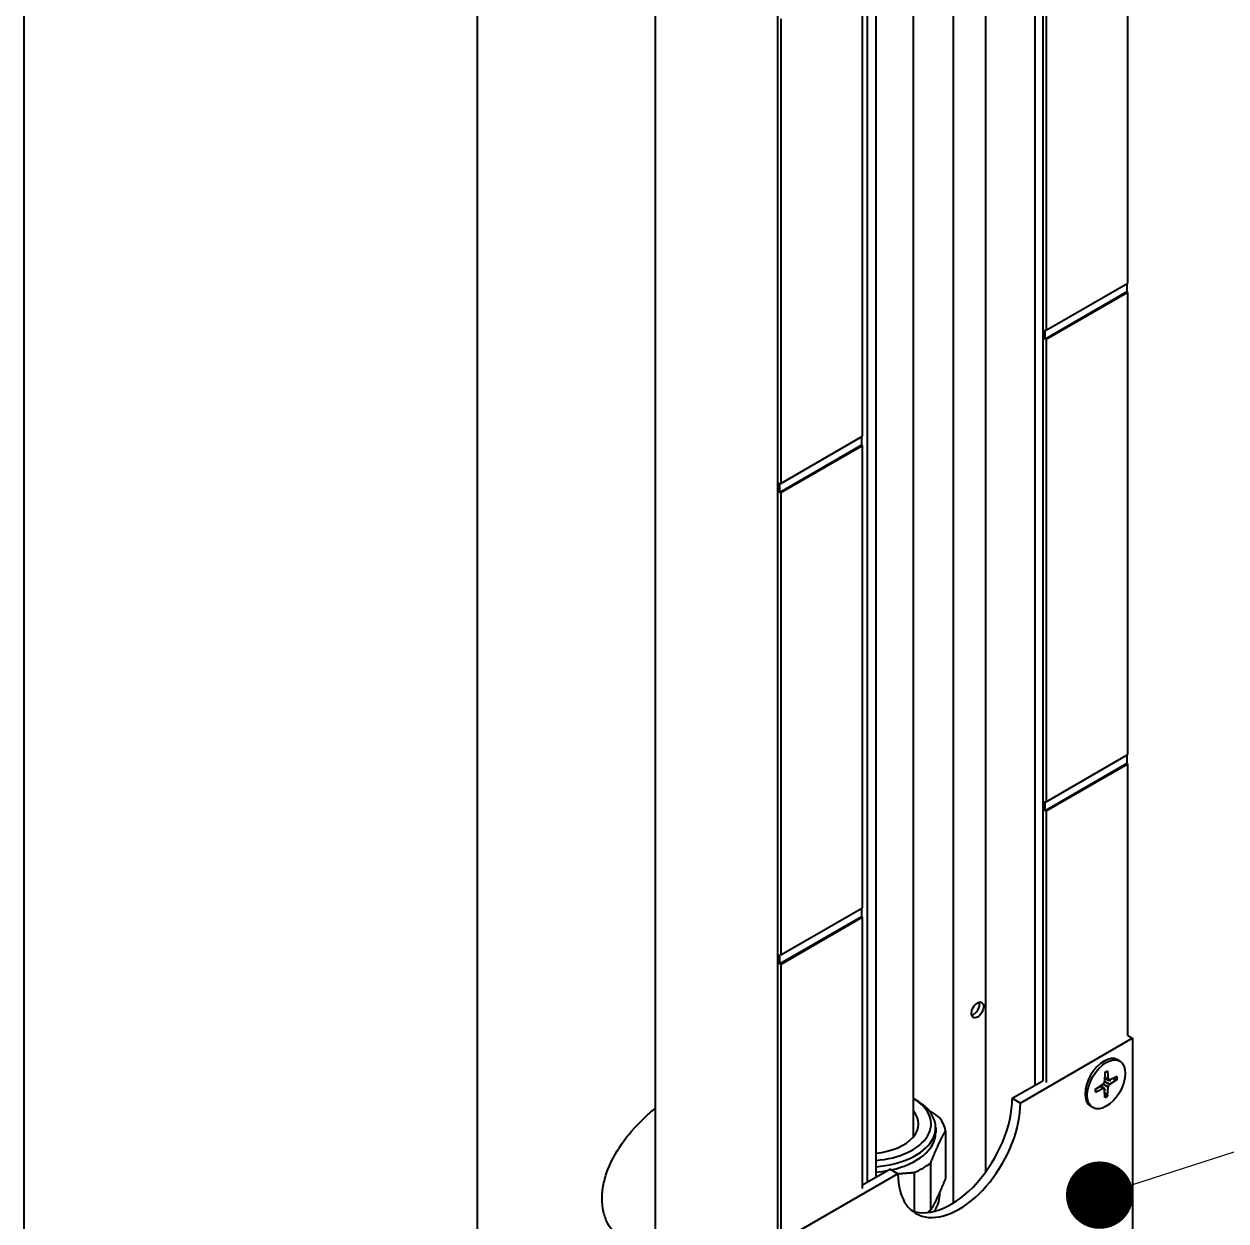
# Model space of a CAD drawing. Header units: millimetres. Extents: x -46397 to 283259, y -8690 to 23983.
# Drawn here: x 217884.7 to 218134.6, y -957.1 to -708.5 of the extents above; entities that cross this region are included whole.
import ezdxf
from ezdxf import colors
from ezdxf.entities.mleader import LeaderData, LeaderLine
from ezdxf.math import Vec2, Vec3

# ---------------------------------------------------------------- set-up
doc = ezdxf.new("R2010")
doc.units = ezdxf.units.MM
doc.layers.add('Long_AM_Visible', color=30, linetype='Continuous', lineweight=25)
doc.styles.add('Long_Text', font='isocp.shx', dxfattribs={"width": 0.7})

# ---------------------------------------------------------------- blocks, each defined once
blk = doc.blocks.new('sfsdfds')
at = {"layer": 'Long_AM_Visible'}
for p, q in [((-40.94, 10.15), (-40.94, -544.41)), ((-28.21, 2.8), (-28.21, -551.76)), ((-9.97, -9.22), (-9.97, -520.65)), ((-59.44, -13.69), (-59.44, -545.23)), ((-14.11, -13.11), (-14.11, -513.79)), ((-6.6, -15.85), (-6.6, -517.44)), ((-0.63, -15.19), (-0.63, -507.92)), ((-1.48, -16.6), (-1.48, -508.41)), ((-18.88, -20.71), (-18.88, -518.45)), ((-18, -20.2), (-18, -517.94)), ((-28.21, -25.12), (-28.21, -523.97)), ((-106.53, -572.42), (-106.53, -40.88)), ((8.19, -425.05), (8.19, -376.79)), ((-0.3, -381.69), (-0.3, -429.95)), ((-19.39, -440.97), (-19.39, -392.72)), ((-27.87, -397.61), (-27.87, -445.87)), ((8.11, -425.98), (-0.38, -430.88)), ((-0.3, -429.95), (8.19, -425.05)), ((8.11, -425.1), (8.11, -425.98)), ((8.11, -425.98), (8.19, -426.03)), ((8.19, -426.03), (-0.3, -430.93)), ((8.19, -474.04), (8.19, -426.03)), ((-0.38, -429.9), (-0.3, -429.95)), ((-0.38, -430.88), (-0.38, -429.9)), ((-0.3, -430.93), (-0.38, -430.88)), ((-0.3, -430.93), (-0.3, -478.94)), ((-27.87, -445.87), (-19.39, -440.97)), ((-19.47, -441.9), (-27.96, -446.8)), ((-19.39, -441.95), (-27.87, -446.85)), ((-19.47, -441.02), (-19.47, -441.9)), ((-19.47, -441.9), (-19.39, -441.95)), ((-19.39, -489.96), (-19.39, -441.95)), ((-27.96, -445.82), (-27.87, -445.87)), ((-27.96, -446.8), (-27.96, -445.82)), ((-27.87, -446.85), (-27.96, -446.8)), ((-27.87, -446.85), (-27.87, -494.86)), ((-0.3, -478.94), (8.19, -474.04)), ((8.11, -474.09), (8.11, -474.97)), ((8.11, -474.97), (-0.38, -479.87)), ((8.19, -475.02), (-0.3, -479.92)), ((8.11, -474.97), (8.19, -475.02)), ((8.19, -503.21), (8.19, -475.02)), ((-0.38, -478.89), (-0.3, -478.94)), ((-0.38, -479.87), (-0.38, -478.89)), ((-0.3, -479.92), (-0.38, -479.87)), ((-0.3, -479.92), (-0.3, -508.11)), ((-19.47, -490.89), (-27.96, -495.79)), ((-27.87, -494.86), (-19.39, -489.96)), ((-19.39, -490.94), (-27.87, -495.84)), ((-19.47, -490.01), (-19.47, -490.89)), ((-19.47, -490.89), (-19.39, -490.94)), ((-19.39, -519.13), (-19.39, -490.94)), ((-27.96, -494.81), (-27.87, -494.86)), ((-27.96, -495.79), (-27.96, -494.81)), ((-27.87, -495.84), (-27.96, -495.79)), ((-27.87, -495.84), (-27.87, -524.17)), ((8.19, -503.21), (8.7, -503.51)), ((8.7, -503.51), (-2.97, -510.24)), ((8.7, -503.51), (8.7, -525.75)), ((7.36, -505.88), (7.12, -505.74)), ((5.82, -507.07), (5.78, -508.01)), ((6.1, -506.91), (6.15, -507.8)), ((-3.82, -509.75), (-0.63, -507.92)), ((4.83, -508.79), (5.63, -508.27)), ((5.73, -508.7), (5.34, -508.46)), ((6.15, -508.58), (5.62, -508.28)), ((6.3, -508.32), (5.78, -508)), ((6.2, -507.89), (5.79, -507.67)), ((6.15, -507.8), (5.8, -507.6)), ((7.09, -507.48), (6.3, -507.88)), ((7.09, -507.8), (6.3, -508.32)), ((4.83, -509.11), (5.63, -508.71)), ((5.63, -508.71), (5.28, -508.5)), ((5.82, -509.68), (5.78, -508.79)), ((6.1, -509.52), (6.15, -508.58)), ((-14.11, -509.75), (-13.85, -509.89)), ((-3.82, -509.75), (-2.97, -510.24)), ((4.57, -510.71), (4.33, -510.58)), ((-11.77, -512.79), (-11.77, -513.34)), ((-10.74, -513.12), (-10.74, -518.01)), ((-19.39, -518.74), (-16.54, -517.1)), ((-15.7, -517.59), (-16.54, -517.1)), ((-12.29, -521.36), (-12.29, -516.48)), ((-15.7, -517.59), (-27.36, -524.33)), ((-14, -517.46), (-14, -521.51)), ((-11.36, -519.52), (-11.36, -519.87)), ((-11.83, -521.37), (-11.83, -521.48))]:
    blk.add_line(p, q, dxfattribs=at)
for centre, major_axis in [((-7.42, -500.57), (-0.45, -0.779)), ((5.96, -508.3), (1.4, 2.42))]:
    blk.add_ellipse(centre, major_axis=major_axis, ratio=0.57735, dxfattribs=at)
for centre, major_axis, start_param, end_param in [((-7.85, -500.32), (0.45, 0.779), 3.632475, 5.792303), ((5.73, -508.16), (-1.4, -2.42), 3.141593, 6.283185), ((5.96, -508.3), (-0.8, -1.39), 3.805567, 4.048415), ((5.62, -508.09), (0.114, 0.197), 3.989337, 5.435441), ((5.73, -508.16), (0.45, 0.779), 0.521703, 0.660908), ((6.31, -507.69), (-0.114, -0.197), 5.560133, 7.006237), ((6.31, -508.5), (-0.114, -0.197), 3.989337, 5.435441), ((5.73, -508.16), (-0.45, -0.779), 2.092499, 2.277435), ((5.93, -508.28), (-0.77, -1.33), 2.226706, 2.459073), ((5.96, -508.3), (0.8, 1.39), 5.376363, 5.619211), ((5.96, -508.3), (-0.8, -1.39), 5.376363, 5.619211), ((5.73, -508.16), (0.45, 0.779), 2.480685, 2.61989), ((5.62, -508.9), (0.114, 0.197), 5.560133, 7.006237), ((5.73, -508.16), (-0.45, -0.779), 0.864158, 1.049094), ((5.93, -508.28), (-0.77, -1.33), 0.682519, 0.914887), ((5.96, -508.3), (0.8, 1.39), 3.805567, 4.048415), ((-18.88, -512.41), (6.63, 0), 4.845206, 7.051901), ((-18.88, -512.79), (7.1, 0), 4.836252, 7.068583), ((-9.33, -513.92), (-4.5, -7.79), 5.497787, 8.63938), ((-10.18, -513.43), (-4.5, -7.79), 0.094421, 2.356194), ((-18.88, -512.41), (5.33, 0), 4.877633, 6.750331), ((-18.88, -513.66), (8.19, 0), 0.113951, 0.409648), ((-18.88, -513.34), (7.1, 0), 5.06795, 6.283185), ((-18.88, -513.66), (-8.19, 0), 2.208346, 2.504043), ((-18.88, -513.34), (-7.1, 0), 1.694659, 1.863661), ((-18.88, -519.87), (7.51, 0), 5.898779, 6.283185), ((-18.88, -518.55), (-8.19, 0), 2.433427, 2.504043), ((-18.88, -523.06), (7.62, 0), 0.372654, 0.389761)]:
    blk.add_ellipse(centre, major_axis=major_axis, ratio=0.57735, start_param=start_param, end_param=end_param, dxfattribs=at)
for points, knots in [([(5.82, -507.1), (5.84, -507.09), (5.85, -507.08), (5.88, -507.06), (5.9, -507.05), (5.94, -507.02), (5.96, -507.01), (5.99, -506.99), (6.01, -506.98), (6.05, -506.96), (6.07, -506.96), (6.08, -506.95)], [1.4571868, 1.4571868, 1.4571868, 1.4571868, 1.4944571, 1.4944571, 1.5456182, 1.5456182, 1.5967793, 1.5967793, 1.6479404, 1.6479404, 1.6991015, 1.6991015, 1.6991015, 1.6991015]), ([(6.1, -506.91), (6.1, -506.92), (6.1, -506.93), (6.1, -506.94), (6.09, -506.94), (6.09, -506.95), (6.08, -506.95), (6.08, -506.95)], [0.01973005, 0.01973005, 0.01973005, 0.01973005, 0.02472891, 0.02472891, 0.02967923, 0.02967923, 0.03057644, 0.03057644, 0.03057644, 0.03057644]), ([(7.09, -507.8), (7.09, -507.81), (7.08, -507.81), (7.06, -507.82), (7.05, -507.82), (7.03, -507.82), (7.02, -507.82), (7.01, -507.82)], [0.01973005, 0.01973005, 0.01973005, 0.01973005, 0.02472891, 0.02472891, 0.02967923, 0.02967923, 0.03364702, 0.03364702, 0.03364702, 0.03364702]), ([(4.86, -509.07), (4.86, -509.07), (4.86, -509.08), (4.86, -509.08), (4.85, -509.09), (4.85, -509.1), (4.84, -509.1), (4.83, -509.11)], [0.0482903, 0.0482903, 0.0482903, 0.0482903, 0.04918751, 0.04918751, 0.05413783, 0.05413783, 0.05913669, 0.05913669, 0.05913669, 0.05913669]), ([(4.86, -509.07), (4.85, -509.05), (4.85, -509.03), (4.85, -508.99), (4.85, -508.97), (4.85, -508.93), (4.85, -508.91), (4.85, -508.87), (4.85, -508.85), (4.85, -508.81), (4.85, -508.79), (4.86, -508.77)], [6.1548801, 6.1548801, 6.1548801, 6.1548801, 6.2060412, 6.2060412, 6.2572023, 6.2572023, 6.3083635, 6.3083635, 6.3595246, 6.3595246, 6.3967949, 6.3967949, 6.3967949, 6.3967949]), ([(6.07, -509.44), (6.08, -509.45), (6.08, -509.46), (6.09, -509.47), (6.1, -509.48), (6.1, -509.5), (6.1, -509.51), (6.1, -509.52)], [0.04521972, 0.04521972, 0.04521972, 0.04521972, 0.04918751, 0.04918751, 0.05413783, 0.05413783, 0.05913669, 0.05913669, 0.05913669, 0.05913669]), ([(-46.45, -520.17), (-46.45, -519.7), (-46.4, -519.21), (-46.19, -518.19), (-46.04, -517.66), (-45.43, -516.1), (-44.82, -515.06), (-43.49, -513.23), (-42.66, -512.32), (-41.51, -511.28), (-41.23, -511.03), (-40.94, -510.81)], [0, 0, 0, 0, 0.283978, 0.283978, 0.567957, 0.567957, 1.135913, 1.135913, 1.703773, 1.703773, 1.890516, 1.890516, 1.890516, 1.890516]), ([(-44.16, -524.53), (-44.82, -524.15), (-45.43, -523.54), (-46.04, -522.4), (-46.19, -521.98), (-46.4, -521.09), (-46.45, -520.63), (-46.45, -520.17)], [7.950616, 7.950616, 7.950616, 7.950616, 8.518572, 8.518572, 8.802551, 8.802551, 9.086529, 9.086529, 9.086529, 9.086529])]:
    blk.add_open_spline(points, degree=3, knots=knots, dxfattribs=at)
for points, weights in [([(6.71, -507.76), (6.85, -507.79), (7.01, -507.82)], [1.01566400297, 1.01021136356, 1.00231737657]), ([(6.07, -509.44), (5.97, -509.32), (5.87, -509.21)], [1.00231737657, 1.01021136356, 1.01566400297]), ([(-11.36, -511.78), (-11.95, -511.35), (-12.5, -510.99)], [2.21417330191, 2.25739426907, 2.27811712372]), ([(-12.29, -516.48), (-11.52, -514.47), (-10.74, -513.12)], [2.21417330191, 2.38023629956, 2.21417330191]), ([(-18, -517.94), (-17.99, -517.93), (-17.99, -517.93)], [2.28463748821, 2.28478938322, 2.28493944234]), ([(-15.7, -517.59), (-14.88, -517.5), (-14, -517.46)], [2.28214435411, 2.26184251211, 2.21417330191]), ([(-10.74, -518.01), (-11.52, -520.02), (-12.29, -521.36)], [2.19343920272, 2.35794714293, 2.19343920272])]:
    blk.add_rational_spline(points, weights, degree=2, dxfattribs=at)
blk = doc.blocks.new('_Dot')
at = {"color": 0, "linetype": 'ByBlock', "lineweight": -2}
blk.add_line((-0.5, 0), (-1, 0), dxfattribs=at)
at = {"color": 0, "linetype": 'ByBlock', "const_width": 0.5}
blk.add_lwpolyline([(-0.25, 0, 1), (0.25, 0, 1)], format="xyb", close=True, dxfattribs=at)

msp = doc.modelspace()

# ---------------------------------------------------------------- block references
at = {"layer": 'Long_AM_Visible', "xscale": 2, "yscale": 2, "zscale": 2}
msp.add_blockref('sfsdfds', (218097.76, 87.84), dxfattribs=at)

# ---------------------------------------------------------------- leaders
at = {"layer": 'Long_AM_Visible'}
ml = msp.add_multileader_mtext('Standard', dxfattribs=at)
ml.set_content('KT-14', color=2, style='Long_Text')
ml.set_leader_properties(color=3, lineweight=9)
ml.set_arrow_properties(name='DOT')
ml.build(insert=Vec2(0, 0))
ml.multileader.update_dxf_attribs({"text_left_attachment_type": 5, "text_right_attachment_type": 5, "dogleg_length": 22.17, "arrow_head_size": 14})
ctx = ml.context
ctx.base_point, ctx.char_height, ctx.arrow_head_size, ctx.landing_gap_size, ctx.plane_origin = Vec3(218260.66, -909.89), 35, 14, 0, Vec3(218238.49, -968.88)
ctx.left_attachment, ctx.right_attachment = 5, 5
notes = []
notes.append((ctx, [(1, (1, 1, 0), (218238.49, -909.89), (1, 0), 22.17, [(0, [(218108.3, -951.78)], 0, [])])]))
ctx.mtext.insert, ctx.mtext.width, ctx.mtext.defined_height, ctx.mtext.flow_direction = Vec3(218260.66, -867.75), 159.1431, 71.48, 5
for ctx, leaders in notes:
    for number, flags, end, landing, length, lines in leaders:
        leader = LeaderData()
        leader.index, (leader.has_last_leader_line, leader.has_dogleg_vector, leader.attachment_direction) = number, flags
        leader.last_leader_point, leader.dogleg_vector, leader.dogleg_length = Vec3(end), Vec3(landing), length
        for number, points, colour, breaks in lines:
            line = LeaderLine()
            line.index, line.vertices, line.color, line.breaks = number, Vec3.list(points), colors.encode_raw_color(colour), breaks
            leader.lines.append(line)
        ctx.leaders.append(leader)

doc.saveas('drawing.dxf')
